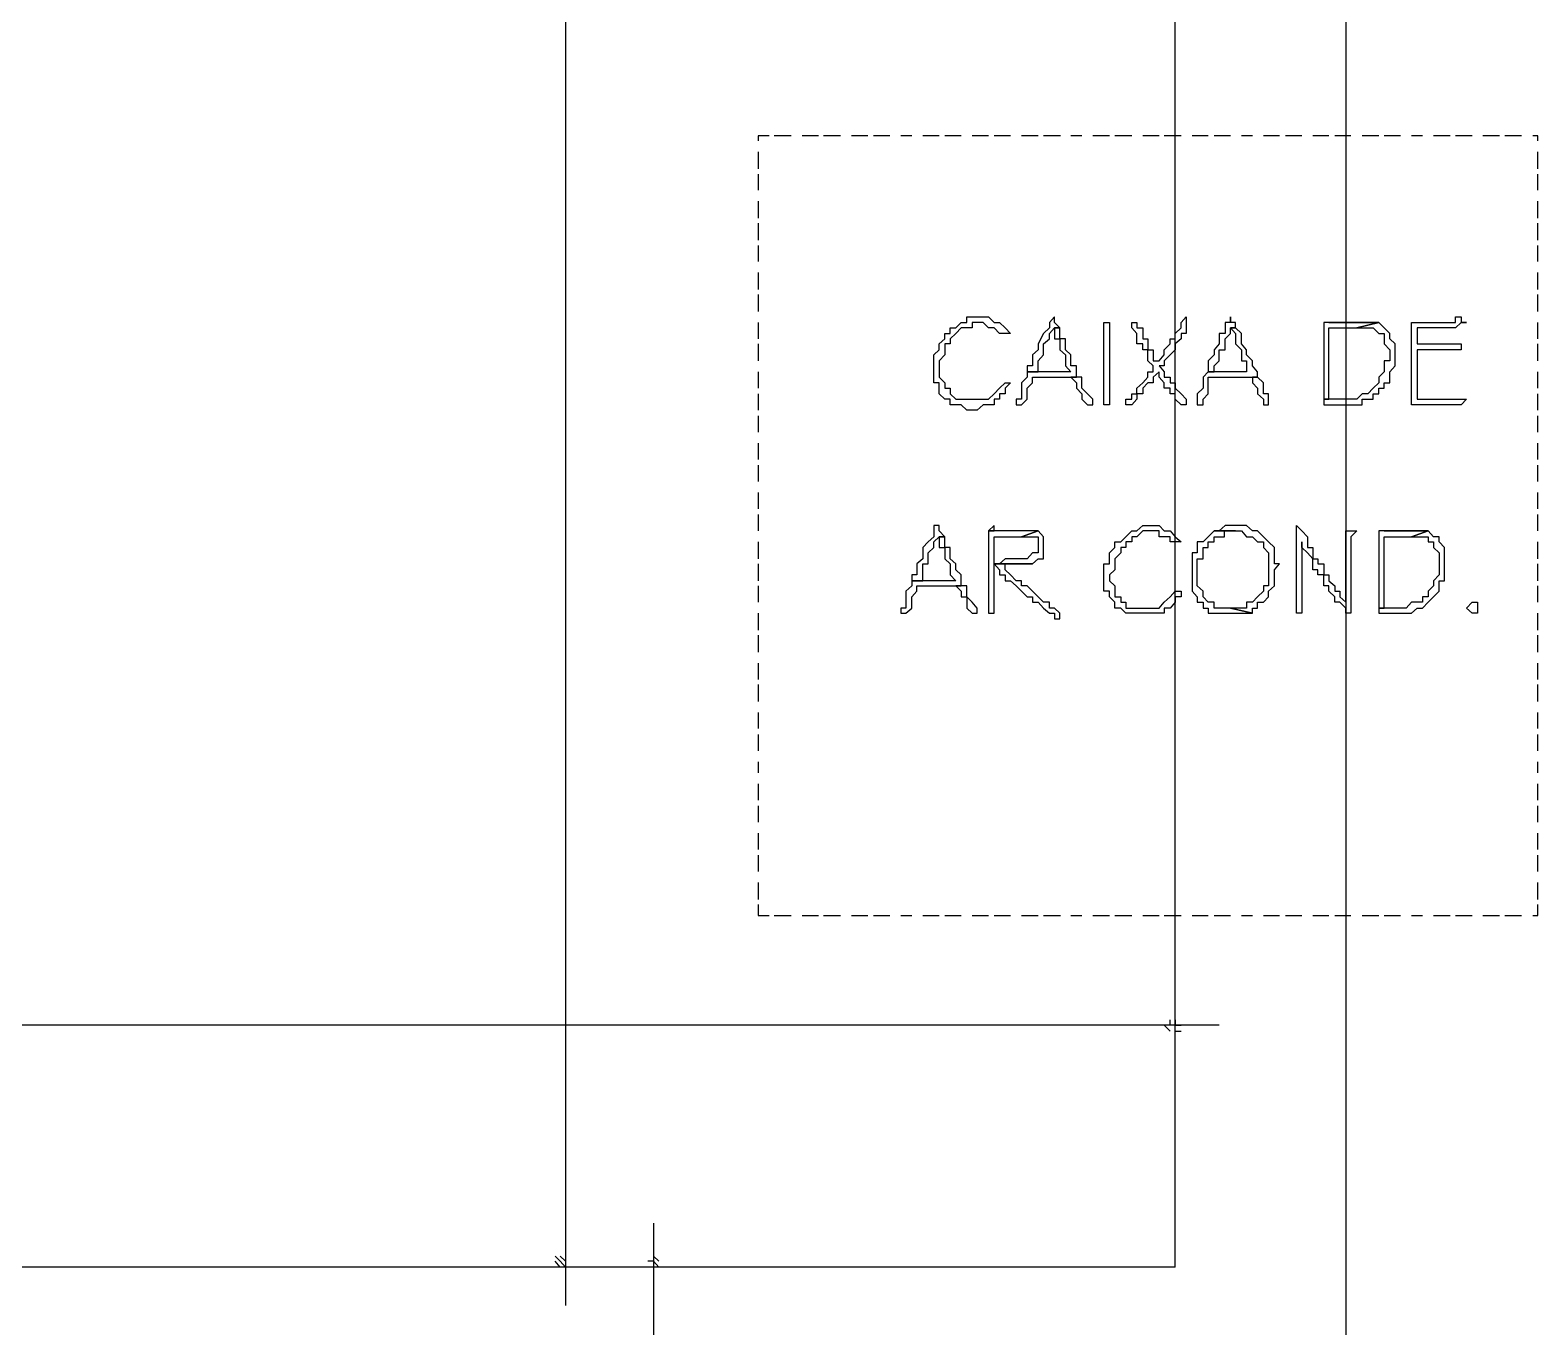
# Model space of a CAD drawing. Header units: millimetres. Extents: x -518.8 to -461.2, y 3.5 to 44.2.
# Drawn here: x -487.472 to -485.725, y 19.519 to 21.022 of the extents above; entities that cross this region are included whole.
import ezdxf

# ---------------------------------------------------------------- set-up
doc = ezdxf.new("R2010")
doc.units = ezdxf.units.MM
doc.header["$MEASUREMENT"] = 0
for name, color, linetype in [('10', 10, 'Continuous'), ('151', 151, 'Continuous'), ('16', 16, 'Continuous'), ('MYSOLIDS', 7, 'Continuous')]:
    doc.layers.add(name, color=color, linetype=linetype)

msp = doc.modelspace()

# ---------------------------------------------------------------- linework, layer by layer
at = {"layer": '10'}
for points in [[(-486.1451, 19.5879), (-486.1451, 21.4661)], [(-485.9474, 21.4661), (-485.9474, 17.8631)], [(-486.1451, 19.5879), (-490.5181, 19.5879)]]:
    msp.add_lwpolyline(points, dxfattribs=at)
at = {"layer": '151'}
for points in [[(-486.6158, 20.8992), (-486.6286, 20.8992), (-486.6286, 20.8932)], [(-486.5902, 20.8992), (-486.6098, 20.8992)], [(-486.5587, 20.8992), (-486.5775, 20.8992)], [(-486.5331, 20.8992), (-486.5527, 20.8992)], [(-486.5015, 20.8992), (-486.5203, 20.8992)], [(-486.476, 20.8992), (-486.4948, 20.8992)], [(-486.4504, 20.8992), (-486.4632, 20.8992)], [(-486.4188, 20.8992), (-486.4376, 20.8992)], [(-486.3933, 20.8992), (-486.4121, 20.8992)], [(-486.3617, 20.8992), (-486.3805, 20.8992)], [(-486.3361, 20.8992), (-486.3549, 20.8992)], [(-486.3038, 20.8992), (-486.3233, 20.8992)], [(-486.2782, 20.8992), (-486.2978, 20.8992)], [(-486.2534, 20.8992), (-486.2662, 20.8992)], [(-486.2211, 20.8992), (-486.2406, 20.8992)], [(-486.1955, 20.8992), (-486.2151, 20.8992)], [(-486.1639, 20.8992), (-486.1827, 20.8992)], [(-486.1384, 20.8992), (-486.1579, 20.8992)], [(-486.1068, 20.8992), (-486.1256, 20.8992)], [(-486.0812, 20.8992), (-486.1, 20.8992)], [(-486.0557, 20.8992), (-486.0684, 20.8992)], [(-486.0241, 20.8992), (-486.0429, 20.8992)], [(-485.9985, 20.8992), (-486.0173, 20.8992)], [(-485.9669, 20.8992), (-485.9857, 20.8992)], [(-485.9414, 20.8992), (-485.9602, 20.8992)], [(-485.909, 20.8992), (-485.9286, 20.8992)], [(-485.8842, 20.8992), (-485.903, 20.8992)], [(-485.8587, 20.8992), (-485.8714, 20.8992)], [(-485.8263, 20.8992), (-485.8459, 20.8992)], [(-485.8008, 20.8992), (-485.8203, 20.8992)], [(-485.7692, 20.8992), (-485.7887, 20.8992)], [(-485.7436, 20.8992), (-485.7632, 20.8992)], [(-485.7248, 20.8932), (-485.7248, 20.8992), (-485.7308, 20.8992)], [(-486.6286, 20.8804), (-486.6286, 20.8609)], [(-485.7248, 20.8609), (-485.7248, 20.8804)], [(-486.6286, 20.8548), (-486.6286, 20.836)], [(-485.7248, 20.836), (-485.7248, 20.8548)], [(-486.6286, 20.8233), (-486.6286, 20.8037)], [(-485.7248, 20.8037), (-485.7248, 20.8233)], [(-486.6286, 20.7977), (-486.6286, 20.7782)], [(-485.7248, 20.7782), (-485.7248, 20.7977)], [(-486.6286, 20.7721), (-486.6286, 20.7533)], [(-485.7248, 20.7533), (-485.7248, 20.7721)], [(-486.6286, 20.7406), (-486.6286, 20.721)], [(-485.7248, 20.721), (-485.7248, 20.7406)], [(-486.6286, 20.715), (-486.6286, 20.6954)], [(-485.7248, 20.6954), (-485.7248, 20.715)], [(-486.6286, 20.6827), (-486.6286, 20.6639)], [(-485.7248, 20.6639), (-485.7248, 20.6827)], [(-486.6286, 20.6578), (-486.6286, 20.6383)], [(-485.7248, 20.6383), (-485.7248, 20.6578)], [(-486.6286, 20.6255), (-486.6286, 20.6067)], [(-485.7248, 20.6067), (-485.7248, 20.6255)], [(-486.6286, 20.6), (-486.6286, 20.5812)], [(-485.7248, 20.5812), (-485.7248, 20.6)], [(-486.6286, 20.5744), (-486.6286, 20.5556)], [(-485.7248, 20.5556), (-485.7248, 20.5744)], [(-486.6286, 20.5428), (-486.6286, 20.524)], [(-485.7248, 20.524), (-485.7248, 20.5428)], [(-486.6286, 20.5172), (-486.6286, 20.4985)], [(-485.7248, 20.4985), (-485.7248, 20.5172)], [(-486.6286, 20.4857), (-486.6286, 20.4669)], [(-485.7248, 20.4669), (-485.7248, 20.4857)], [(-486.6286, 20.4601), (-486.6286, 20.4413)], [(-485.7248, 20.4413), (-485.7248, 20.4601)], [(-486.6286, 20.4285), (-486.6286, 20.409)], [(-485.7248, 20.409), (-485.7248, 20.4285)], [(-486.6286, 20.403), (-486.6286, 20.3834)], [(-485.7248, 20.3834), (-485.7248, 20.403)], [(-486.6286, 20.3774), (-486.6286, 20.3586)], [(-485.7248, 20.3586), (-485.7248, 20.3774)], [(-486.6286, 20.3458), (-486.6286, 20.3263)], [(-485.7248, 20.3263), (-485.7248, 20.3458)], [(-486.6286, 20.3203), (-486.6286, 20.3007)], [(-485.7248, 20.3007), (-485.7248, 20.3203)], [(-486.6286, 20.2879), (-486.6286, 20.2691)], [(-485.7248, 20.2691), (-485.7248, 20.2879)], [(-486.6286, 20.2631), (-486.6286, 20.2436)], [(-485.7248, 20.2436), (-485.7248, 20.2631)], [(-486.6286, 20.2308), (-486.6286, 20.212)], [(-485.7248, 20.212), (-485.7248, 20.2308)], [(-486.6286, 20.2052), (-486.6286, 20.1864)], [(-485.7248, 20.1864), (-485.7248, 20.2052)], [(-486.6286, 20.1736), (-486.6286, 20.1609)], [(-485.7248, 20.1609), (-485.7248, 20.1736)], [(-486.6286, 20.1481), (-486.6286, 20.1293)], [(-485.7248, 20.1293), (-485.7248, 20.1481)], [(-486.6286, 20.1225), (-486.6286, 20.1037)], [(-485.7248, 20.1037), (-485.7248, 20.1225)], [(-486.6286, 20.0909), (-486.6286, 20.0721)], [(-485.7248, 20.0721), (-485.7248, 20.0909)], [(-486.6286, 20.0654), (-486.6286, 20.0466)], [(-485.7248, 20.0466), (-485.7248, 20.0654)], [(-486.6286, 20.0338), (-486.6286, 20.0142)], [(-485.7248, 20.0142), (-485.7248, 20.0338)], [(-486.6286, 20.0082), (-486.6286, 19.9954), (-486.6158, 19.9954)], [(-485.7248, 19.9954), (-485.7248, 20.0082)], [(-486.6098, 19.9954), (-486.5902, 19.9954)], [(-486.5775, 19.9954), (-486.5587, 19.9954)], [(-486.5527, 19.9954), (-486.5331, 19.9954)], [(-486.5203, 19.9954), (-486.5015, 19.9954)], [(-486.4948, 19.9954), (-486.476, 19.9954)], [(-486.4632, 19.9954), (-486.4504, 19.9954)], [(-486.4376, 19.9954), (-486.4188, 19.9954)], [(-486.4121, 19.9954), (-486.3933, 19.9954)], [(-486.3805, 19.9954), (-486.3617, 19.9954)], [(-486.3549, 19.9954), (-486.3361, 19.9954)], [(-486.3233, 19.9954), (-486.3038, 19.9954)], [(-486.2978, 19.9954), (-486.2782, 19.9954)], [(-486.2662, 19.9954), (-486.2534, 19.9954)], [(-486.2406, 19.9954), (-486.2211, 19.9954)], [(-486.2151, 19.9954), (-486.1955, 19.9954)], [(-486.1827, 19.9954), (-486.1639, 19.9954)], [(-486.1579, 19.9954), (-486.1384, 19.9954)], [(-486.1256, 19.9954), (-486.1068, 19.9954)], [(-486.1, 19.9954), (-486.0812, 19.9954)], [(-486.0684, 19.9954), (-486.0557, 19.9954)], [(-486.0429, 19.9954), (-486.0241, 19.9954)], [(-486.0173, 19.9954), (-485.9985, 19.9954)], [(-485.9857, 19.9954), (-485.9669, 19.9954)], [(-485.9602, 19.9954), (-485.9414, 19.9954)], [(-485.9286, 19.9954), (-485.909, 19.9954)], [(-485.903, 19.9954), (-485.8842, 19.9954)], [(-485.8714, 19.9954), (-485.8587, 19.9954)], [(-485.8459, 19.9954), (-485.8263, 19.9954)], [(-485.8203, 19.9954), (-485.8008, 19.9954)], [(-485.7887, 19.9954), (-485.7692, 19.9954)], [(-485.7632, 19.9954), (-485.7436, 19.9954)], [(-485.7308, 19.9954), (-485.7248, 19.9954)]]:
    msp.add_lwpolyline(points, dxfattribs=at)
at = {"layer": '16'}
for points in [[(-486.8519, 25.3939), (-486.8519, 19.5436)], [(-486.1451, 19.6391), (-486.1451, 19.9188)], [(-486.094, 19.8684), (-490.5692, 19.8684)], [(-486.1511, 19.8616), (-486.1579, 19.8684)], [(-486.1511, 19.8684), (-486.1511, 19.8684), (-486.1511, 19.8684), (-486.1511, 19.8744)], [(-486.1451, 19.8744), (-486.1451, 19.8684), (-486.1451, 19.8684), (-486.1384, 19.8684)], [(-486.1451, 19.8616), (-486.1451, 19.8616), (-486.1451, 19.8616), (-486.1384, 19.8616)], [(-486.7496, 19.6391), (-486.7496, 14.2789)], [(-486.8579, 19.5947), (-486.8639, 19.6007)], [(-486.8579, 19.5879), (-486.8639, 19.5947)], [(-486.8519, 19.5947), (-486.8579, 19.6007)], [(-486.8519, 19.5879), (-486.8579, 19.5947)], [(-486.7496, 19.5947), (-486.7496, 19.5947), (-486.7496, 19.5947), (-486.7564, 19.5947)], [(-486.7436, 19.5947), (-486.7496, 19.6007)], [(-486.7436, 19.5879), (-486.7496, 19.5947)], [(-486.1955, 19.5879), (-486.9023, 19.5879)], [(-486.7496, 19.5879), (-486.7496, 19.5879), (-486.7496, 19.5879), (-486.7564, 19.5879)]]:
    msp.add_lwpolyline(points, dxfattribs=at)
at = {"layer": 'MYSOLIDS'}
for points in [[(-486.3745, 20.6827), (-486.3805, 20.6827), (-486.3805, 20.6766), (-486.3865, 20.6766), (-486.3865, 20.6766), (-486.3933, 20.6766), (-486.3993, 20.6699), (-486.3993, 20.6699), (-486.406, 20.6639), (-486.406, 20.6639), (-486.406, 20.6578), (-486.4121, 20.6578), (-486.4121, 20.6511), (-486.4121, 20.6511), (-486.4121, 20.6451), (-486.4121, 20.6451), (-486.4188, 20.6383), (-486.4188, 20.6323), (-486.4188, 20.6323), (-486.4188, 20.6255), (-486.4188, 20.6195), (-486.4121, 20.6127), (-486.4121, 20.6127), (-486.4121, 20.6067), (-486.406, 20.6067), (-486.406, 20.6), (-486.406, 20.6), (-486.3993, 20.5939), (-486.3933, 20.5939), (-486.3933, 20.5939), (-486.3865, 20.5939), (-486.3805, 20.5939), (-486.3805, 20.5939), (-486.3745, 20.5939), (-486.3745, 20.5939), (-486.3677, 20.5939), (-486.3677, 20.5939), (-486.3617, 20.5939), (-486.3549, 20.6), (-486.3549, 20.6), (-486.3549, 20.6), (-486.3489, 20.6067), (-486.3489, 20.6067), (-486.3421, 20.6127), (-486.3421, 20.6127), (-486.3421, 20.6127), (-486.3421, 20.6127), (-486.3361, 20.6127), (-486.3361, 20.6127), (-486.3421, 20.6067), (-486.3421, 20.6067), (-486.3421, 20.6), (-486.3489, 20.6), (-486.3489, 20.5939), (-486.3549, 20.5939), (-486.3549, 20.5872), (-486.3617, 20.5872), (-486.3617, 20.5872), (-486.3677, 20.5872), (-486.3677, 20.5872), (-486.3745, 20.5812), (-486.3805, 20.5812), (-486.3805, 20.5812), (-486.3865, 20.5812), (-486.3933, 20.5872), (-486.3933, 20.5872), (-486.3993, 20.5872), (-486.406, 20.5872), (-486.406, 20.5939), (-486.4121, 20.5939), (-486.4121, 20.5939), (-486.4188, 20.6), (-486.4188, 20.6), (-486.4188, 20.6067), (-486.4188, 20.6127), (-486.4248, 20.6127), (-486.4248, 20.6195), (-486.4248, 20.6255), (-486.4248, 20.6255), (-486.4248, 20.6323), (-486.4248, 20.6383), (-486.4248, 20.6451), (-486.4248, 20.6451), (-486.4188, 20.6511), (-486.4188, 20.6578), (-486.4188, 20.6578), (-486.4121, 20.6639), (-486.4121, 20.6639), (-486.4121, 20.6699), (-486.406, 20.6699), (-486.406, 20.6766), (-486.3993, 20.6766), (-486.3933, 20.6827), (-486.3933, 20.6827), (-486.3865, 20.6827), (-486.3865, 20.6894), (-486.3805, 20.6894), (-486.3745, 20.6894), (-486.3745, 20.6894), (-486.3677, 20.6894), (-486.3617, 20.6894), (-486.3617, 20.6894), (-486.3549, 20.6827), (-486.3489, 20.6827), (-486.3489, 20.6827), (-486.3421, 20.6766), (-486.3421, 20.6766), (-486.3361, 20.6699), (-486.3361, 20.6699), (-486.3421, 20.6699), (-486.3421, 20.6699), (-486.3421, 20.6699), (-486.3421, 20.6699), (-486.3489, 20.6699), (-486.3489, 20.6699), (-486.3489, 20.6699), (-486.3489, 20.6699), (-486.3549, 20.6766), (-486.3549, 20.6766), (-486.3617, 20.6766), (-486.3677, 20.6827), (-486.3677, 20.6827), (-486.3745, 20.6827), (-486.3745, 20.6827), (-486.3745, 20.6827), (-486.3745, 20.6827)], [(-486.285, 20.6894), (-486.285, 20.6894), (-486.291, 20.6827), (-486.291, 20.6827), (-486.291, 20.6827), (-486.291, 20.6766), (-486.2978, 20.6699), (-486.2978, 20.6699), (-486.3038, 20.6578), (-486.3038, 20.6511), (-486.3038, 20.6511), (-486.3105, 20.6451), (-486.3105, 20.6451), (-486.3105, 20.6383), (-486.3105, 20.6323), (-486.3166, 20.6323), (-486.3166, 20.6255), (-486.3105, 20.6255), (-486.3038, 20.6255), (-486.3038, 20.6323), (-486.3038, 20.6383), (-486.3038, 20.6383), (-486.2978, 20.6451), (-486.2978, 20.6451), (-486.2978, 20.6511), (-486.2978, 20.6511), (-486.2978, 20.6578), (-486.291, 20.6639), (-486.291, 20.6639), (-486.291, 20.6699), (-486.285, 20.6766), (-486.279, 20.6766), (-486.285, 20.6827), (-486.285, 20.6827), (-486.285, 20.6894), (-486.285, 20.6894)], [(-486.1639, 20.6383), (-486.1639, 20.6383), (-486.1579, 20.6451), (-486.1579, 20.6511), (-486.1579, 20.6511), (-486.1511, 20.6578), (-486.1511, 20.6578), (-486.1511, 20.6639), (-486.1451, 20.6639), (-486.1451, 20.6699), (-486.1451, 20.6699), (-486.1384, 20.6766), (-486.1384, 20.6766), (-486.1384, 20.6766), (-486.1384, 20.6766), (-486.1384, 20.6827), (-486.1324, 20.6894), (-486.1324, 20.6894), (-486.1324, 20.6827), (-486.1324, 20.6827), (-486.1324, 20.6827), (-486.1324, 20.6827), (-486.1324, 20.6827), (-486.1324, 20.6766), (-486.1324, 20.6699), (-486.1384, 20.6699), (-486.1384, 20.6639), (-486.1384, 20.6639), (-486.1451, 20.6578), (-486.1451, 20.6511), (-486.1451, 20.6511), (-486.1511, 20.6451), (-486.1511, 20.6451), (-486.1579, 20.6383), (-486.1579, 20.6323), (-486.1639, 20.6323), (-486.1579, 20.6255), (-486.1579, 20.6195), (-486.1511, 20.6195), (-486.1511, 20.6127), (-486.1451, 20.6127), (-486.1451, 20.6067), (-486.1451, 20.6067), (-486.1384, 20.6), (-486.1324, 20.5939), (-486.1324, 20.5939), (-486.1324, 20.5872), (-486.1324, 20.5872), (-486.1324, 20.5872), (-486.1384, 20.5872), (-486.1384, 20.5872), (-486.1384, 20.5872), (-486.1451, 20.5939), (-486.1451, 20.5939), (-486.1451, 20.5939), (-486.1451, 20.6), (-486.1511, 20.6), (-486.1511, 20.6067), (-486.1579, 20.6067), (-486.1579, 20.6127), (-486.1639, 20.6195), (-486.1639, 20.6255), (-486.1639, 20.6255), (-486.1707, 20.6195), (-486.1707, 20.6127), (-486.1767, 20.6127), (-486.1827, 20.6067), (-486.1827, 20.6), (-486.1827, 20.6), (-486.1895, 20.6), (-486.1895, 20.5939), (-486.1895, 20.5939), (-486.1955, 20.5872), (-486.2023, 20.5872), (-486.2023, 20.5872), (-486.2023, 20.5872), (-486.2023, 20.5872), (-486.2023, 20.5872), (-486.2023, 20.5872), (-486.2023, 20.5872), (-486.2023, 20.5939), (-486.1955, 20.5939), (-486.1955, 20.6), (-486.1895, 20.6), (-486.1895, 20.6067), (-486.1827, 20.6127), (-486.1827, 20.6127), (-486.1767, 20.6195), (-486.1767, 20.6195), (-486.1767, 20.6255), (-486.1707, 20.6255), (-486.1707, 20.6323), (-486.1707, 20.6323), (-486.1767, 20.6383), (-486.1767, 20.6451), (-486.1767, 20.6511), (-486.1827, 20.6511), (-486.1827, 20.6578), (-486.1895, 20.6578), (-486.1895, 20.6639), (-486.1895, 20.6639), (-486.1895, 20.6699), (-486.1955, 20.6766), (-486.1955, 20.6766), (-486.1955, 20.6827), (-486.1955, 20.6827), (-486.1955, 20.6827), (-486.1955, 20.6827), (-486.1895, 20.6827), (-486.1895, 20.6827), (-486.1895, 20.6827), (-486.1895, 20.6827), (-486.1895, 20.6766), (-486.1895, 20.6766), (-486.1827, 20.6766), (-486.1827, 20.6699), (-486.1827, 20.6639), (-486.1767, 20.6639), (-486.1767, 20.6578), (-486.1767, 20.6511), (-486.1707, 20.6511), (-486.1707, 20.6451), (-486.1707, 20.6383), (-486.1639, 20.6383), (-486.1639, 20.6383), (-486.1639, 20.6383), (-486.1639, 20.6383), (-486.1639, 20.6383)], [(-486.0812, 20.6894), (-486.0812, 20.6894), (-486.0812, 20.6827), (-486.0812, 20.6827), (-486.0872, 20.6827), (-486.0872, 20.6766), (-486.0872, 20.6699), (-486.094, 20.6699), (-486.094, 20.6578), (-486.1, 20.6511), (-486.1, 20.6511), (-486.1, 20.6451), (-486.1, 20.6451), (-486.1068, 20.6383), (-486.1068, 20.6323), (-486.1068, 20.6323), (-486.1068, 20.6255), (-486.1, 20.6255), (-486.1, 20.6255), (-486.1, 20.6323), (-486.094, 20.6383), (-486.094, 20.6383), (-486.094, 20.6451), (-486.094, 20.6451), (-486.094, 20.6511), (-486.0872, 20.6511), (-486.0872, 20.6578), (-486.0872, 20.6639), (-486.0872, 20.6639), (-486.0812, 20.6699), (-486.0812, 20.6766), (-486.0752, 20.6766), (-486.0752, 20.6827), (-486.0812, 20.6827), (-486.0812, 20.6894), (-486.0812, 20.6894)], [(-485.8647, 20.6578), (-485.8203, 20.6578), (-485.8203, 20.6578), (-485.8136, 20.6578), (-485.8136, 20.6578), (-485.8136, 20.6578), (-485.8136, 20.6578), (-485.8136, 20.6511), (-485.8136, 20.6511), (-485.8203, 20.6511), (-485.8203, 20.6511), (-485.8647, 20.6511), (-485.8647, 20.6451), (-485.8647, 20.6451), (-485.8647, 20.6383), (-485.8647, 20.6383), (-485.8647, 20.6383), (-485.8647, 20.6323), (-485.8647, 20.6255), (-485.8647, 20.6255), (-485.8647, 20.6195), (-485.8647, 20.6195), (-485.8647, 20.6127), (-485.8647, 20.6067), (-485.8647, 20.6067), (-485.8647, 20.6), (-485.8647, 20.5939), (-485.8647, 20.5939), (-485.8587, 20.5939), (-485.8587, 20.5939), (-485.8519, 20.5939), (-485.8459, 20.5939), (-485.8391, 20.5939), (-485.8391, 20.5939), (-485.8391, 20.5939), (-485.8331, 20.5939), (-485.8263, 20.5939), (-485.8203, 20.5939), (-485.8136, 20.5939), (-485.8136, 20.5939), (-485.8136, 20.5939), (-485.8136, 20.5939), (-485.8075, 20.5939), (-485.8075, 20.5939), (-485.8136, 20.5872), (-485.8136, 20.5872), (-485.8203, 20.5872), (-485.8263, 20.5872), (-485.8263, 20.5872), (-485.8331, 20.5872), (-485.8391, 20.5872), (-485.8391, 20.5872), (-485.8459, 20.5872), (-485.8519, 20.5872), (-485.8587, 20.5872), (-485.8587, 20.5872), (-485.8647, 20.5872), (-485.8647, 20.5872), (-485.8647, 20.5872), (-485.8714, 20.5872), (-485.8714, 20.5872), (-485.8714, 20.5872), (-485.8714, 20.5872), (-485.8714, 20.5939), (-485.8714, 20.5939), (-485.8714, 20.6), (-485.8714, 20.6067), (-485.8714, 20.6127), (-485.8714, 20.6127), (-485.8714, 20.6195), (-485.8714, 20.6255), (-485.8714, 20.6323), (-485.8714, 20.6323), (-485.8714, 20.6383), (-485.8714, 20.6383), (-485.8714, 20.6451), (-485.8714, 20.6511), (-485.8714, 20.6578), (-485.8714, 20.6578), (-485.8714, 20.6639), (-485.8714, 20.6699), (-485.8714, 20.6766), (-485.8714, 20.6766), (-485.8714, 20.6766), (-485.8714, 20.6766), (-485.8714, 20.6827), (-485.8714, 20.6827), (-485.8647, 20.6827), (-485.8647, 20.6827), (-485.8587, 20.6827), (-485.8587, 20.6827), (-485.8519, 20.6827), (-485.8519, 20.6827), (-485.8459, 20.6827), (-485.8391, 20.6827), (-485.8391, 20.6827), (-485.8331, 20.6827), (-485.8331, 20.6827), (-485.8263, 20.6827), (-485.8203, 20.6827), (-485.8203, 20.6894), (-485.8136, 20.6894), (-485.8136, 20.6894), (-485.8136, 20.6827), (-485.8136, 20.6827), (-485.8075, 20.6827), (-485.8075, 20.6827), (-485.8075, 20.6827), (-485.8136, 20.6827), (-485.8136, 20.6827), (-485.8203, 20.6766), (-485.8263, 20.6766), (-485.8331, 20.6766), (-485.8391, 20.6766), (-485.8391, 20.6766), (-485.8459, 20.6766), (-485.8519, 20.6766), (-485.8587, 20.6766), (-485.8647, 20.6766), (-485.8647, 20.6766), (-485.8647, 20.6699), (-485.8647, 20.6699), (-485.8647, 20.6639), (-485.8647, 20.6639), (-485.8647, 20.6578), (-485.8647, 20.6578), (-485.8647, 20.6578), (-485.8647, 20.6578), (-485.8647, 20.6578)], [(-486.279, 20.6766), (-486.285, 20.6766), (-486.285, 20.6766), (-486.285, 20.6699), (-486.285, 20.6639), (-486.279, 20.6639), (-486.279, 20.6578), (-486.279, 20.6511), (-486.279, 20.6511), (-486.2722, 20.6451), (-486.2722, 20.6383), (-486.2722, 20.6383), (-486.2722, 20.6323), (-486.2662, 20.6255), (-486.3105, 20.6255), (-486.3166, 20.6255), (-486.3166, 20.6195), (-486.3166, 20.6195), (-486.3233, 20.6127), (-486.3233, 20.6067), (-486.3233, 20.6067), (-486.3233, 20.6), (-486.3233, 20.5939), (-486.3293, 20.5939), (-486.3293, 20.5872), (-486.3233, 20.5872), (-486.3233, 20.5872), (-486.3233, 20.5872), (-486.3233, 20.5872), (-486.3166, 20.5939), (-486.3166, 20.6), (-486.3166, 20.6), (-486.3166, 20.6067), (-486.3105, 20.6127), (-486.3105, 20.6127), (-486.3105, 20.6195), (-486.2662, 20.6195), (-486.2594, 20.6195), (-486.2594, 20.6255), (-486.2594, 20.6323), (-486.2662, 20.6323), (-486.2662, 20.6383), (-486.2662, 20.6451), (-486.2662, 20.6451), (-486.2722, 20.6511), (-486.2722, 20.6511), (-486.2722, 20.6578), (-486.2722, 20.6639), (-486.2722, 20.6639), (-486.279, 20.6639), (-486.279, 20.6699), (-486.279, 20.6766), (-486.279, 20.6766), (-486.279, 20.6766)], [(-486.2211, 20.6255), (-486.2211, 20.6255), (-486.2211, 20.6195), (-486.2211, 20.6127), (-486.2211, 20.6067), (-486.2211, 20.6067), (-486.2211, 20.6), (-486.2211, 20.5939), (-486.2211, 20.5939), (-486.2211, 20.5939), (-486.2211, 20.5872), (-486.2211, 20.5872), (-486.2211, 20.5872), (-486.2211, 20.5872), (-486.2278, 20.5872), (-486.2278, 20.5872), (-486.2278, 20.5872), (-486.2278, 20.5872), (-486.2278, 20.5872), (-486.2278, 20.5872), (-486.2278, 20.5939), (-486.2278, 20.6), (-486.2278, 20.6), (-486.2278, 20.6067), (-486.2278, 20.6127), (-486.2278, 20.6195), (-486.2278, 20.6195), (-486.2278, 20.6255), (-486.2278, 20.6323), (-486.2278, 20.6323), (-486.2278, 20.6383), (-486.2278, 20.6451), (-486.2278, 20.6511), (-486.2278, 20.6578), (-486.2278, 20.6578), (-486.2278, 20.6639), (-486.2278, 20.6699), (-486.2278, 20.6699), (-486.2278, 20.6766), (-486.2278, 20.6827), (-486.2278, 20.6827), (-486.2278, 20.6827), (-486.2278, 20.6827), (-486.2278, 20.6827), (-486.2211, 20.6827), (-486.2211, 20.6827), (-486.2211, 20.6827), (-486.2211, 20.6827), (-486.2211, 20.6827), (-486.2211, 20.6827), (-486.2211, 20.6766), (-486.2211, 20.6766), (-486.2211, 20.6699), (-486.2211, 20.6699), (-486.2211, 20.6639), (-486.2211, 20.6578), (-486.2211, 20.6511), (-486.2211, 20.6511), (-486.2211, 20.6451), (-486.2211, 20.6383), (-486.2211, 20.6323), (-486.2211, 20.6323), (-486.2211, 20.6255), (-486.2211, 20.6255), (-486.2211, 20.6255), (-486.2211, 20.6255)], [(-486.0752, 20.6766), (-486.0812, 20.6766), (-486.0812, 20.6766), (-486.0752, 20.6699), (-486.0752, 20.6639), (-486.0752, 20.6639), (-486.0752, 20.6578), (-486.0684, 20.6511), (-486.0684, 20.6511), (-486.0684, 20.6451), (-486.0684, 20.6383), (-486.0624, 20.6383), (-486.0624, 20.6323), (-486.0624, 20.6255), (-486.1, 20.6255), (-486.1068, 20.6255), (-486.1128, 20.6195), (-486.1128, 20.6195), (-486.1128, 20.6127), (-486.1128, 20.6067), (-486.1128, 20.6067), (-486.1196, 20.6), (-486.1196, 20.5939), (-486.1196, 20.5939), (-486.1196, 20.5872), (-486.1196, 20.5872), (-486.1196, 20.5872), (-486.1128, 20.5872), (-486.1128, 20.5872), (-486.1128, 20.5939), (-486.1068, 20.6), (-486.1068, 20.6), (-486.1068, 20.6067), (-486.1068, 20.6127), (-486.1068, 20.6127), (-486.1068, 20.6195), (-486.0557, 20.6195), (-486.0496, 20.6195), (-486.0496, 20.6255), (-486.0557, 20.6323), (-486.0557, 20.6323), (-486.0557, 20.6383), (-486.0624, 20.6451), (-486.0624, 20.6451), (-486.0624, 20.6511), (-486.0624, 20.6511), (-486.0684, 20.6578), (-486.0684, 20.6639), (-486.0684, 20.6639), (-486.0684, 20.6639), (-486.0684, 20.6699), (-486.0752, 20.6766), (-486.0752, 20.6766), (-486.0752, 20.6766)], [(-485.909, 20.6827), (-485.9346, 20.6766), (-485.9346, 20.6766), (-485.9286, 20.6766), (-485.9218, 20.6766), (-485.9158, 20.6766), (-485.9158, 20.6766), (-485.909, 20.6699), (-485.909, 20.6699), (-485.909, 20.6699), (-485.903, 20.6699), (-485.903, 20.6639), (-485.903, 20.6578), (-485.903, 20.6578), (-485.8963, 20.6511), (-485.8963, 20.6451), (-485.8963, 20.6383), (-485.903, 20.6383), (-485.903, 20.6323), (-485.903, 20.6255), (-485.903, 20.6255), (-485.909, 20.6195), (-485.909, 20.6195), (-485.909, 20.6127), (-485.9158, 20.6067), (-485.9158, 20.6067), (-485.9218, 20.6), (-485.9218, 20.6), (-485.9286, 20.6), (-485.9286, 20.6), (-485.9346, 20.5939), (-485.9414, 20.5939), (-485.9414, 20.5939), (-485.9474, 20.5939), (-485.9474, 20.5939), (-485.9542, 20.5939), (-485.9602, 20.5939), (-485.9669, 20.5939), (-485.973, 20.5939), (-485.973, 20.5872), (-485.973, 20.5872), (-485.9669, 20.5872), (-485.9669, 20.5872), (-485.9602, 20.5872), (-485.9542, 20.5872), (-485.9542, 20.5872), (-485.9474, 20.5872), (-485.9414, 20.5872), (-485.9414, 20.5872), (-485.9346, 20.5872), (-485.9286, 20.5872), (-485.9286, 20.5939), (-485.9218, 20.5939), (-485.9158, 20.5939), (-485.9158, 20.5939), (-485.9158, 20.6), (-485.909, 20.6), (-485.909, 20.6067), (-485.903, 20.6067), (-485.903, 20.6127), (-485.8963, 20.6127), (-485.8963, 20.6195), (-485.8963, 20.6255), (-485.8963, 20.6255), (-485.8902, 20.6323), (-485.8902, 20.6383), (-485.8902, 20.6383), (-485.8902, 20.6451), (-485.8902, 20.6451), (-485.8902, 20.6511), (-485.8902, 20.6578), (-485.8963, 20.6639), (-485.8963, 20.6639), (-485.8963, 20.6699), (-485.8963, 20.6699), (-485.903, 20.6766), (-485.903, 20.6766), (-485.903, 20.6766), (-485.909, 20.6827), (-485.909, 20.6827)], [(-485.9669, 20.6827), (-485.973, 20.6827), (-485.973, 20.6827), (-485.973, 20.6766), (-485.973, 20.6766), (-485.973, 20.6699), (-485.973, 20.6639), (-485.973, 20.6639), (-485.973, 20.6578), (-485.973, 20.6511), (-485.973, 20.6451), (-485.973, 20.6451), (-485.973, 20.6383), (-485.973, 20.6323), (-485.973, 20.6255), (-485.973, 20.6255), (-485.973, 20.6195), (-485.973, 20.6127), (-485.973, 20.6067), (-485.973, 20.6067), (-485.973, 20.6), (-485.973, 20.5939), (-485.973, 20.5939), (-485.9669, 20.5939), (-485.9669, 20.5939), (-485.9669, 20.6), (-485.9669, 20.6067), (-485.9669, 20.6067), (-485.9669, 20.6127), (-485.9669, 20.6195), (-485.9669, 20.6255), (-485.9669, 20.6255), (-485.9669, 20.6323), (-485.9669, 20.6323), (-485.9669, 20.6383), (-485.9669, 20.6451), (-485.9669, 20.6511), (-485.9669, 20.6511), (-485.9669, 20.6578), (-485.9669, 20.6639), (-485.9669, 20.6639), (-485.9669, 20.6699), (-485.9669, 20.6766), (-485.9669, 20.6766), (-485.9602, 20.6766), (-485.9542, 20.6766), (-485.9474, 20.6766), (-485.9474, 20.6766), (-485.9414, 20.6766), (-485.9346, 20.6766), (-485.9346, 20.6766), (-485.909, 20.6827), (-485.9158, 20.6827), (-485.9669, 20.6827), (-485.9669, 20.6827), (-485.9669, 20.6827), (-485.9669, 20.6827)], [(-485.9346, 20.6827), (-485.9346, 20.6827), (-485.9414, 20.6827), (-485.9474, 20.6827), (-485.9474, 20.6827), (-485.9474, 20.6827), (-485.9542, 20.6827), (-485.9602, 20.6827), (-485.9669, 20.6827), (-485.9158, 20.6827), (-485.9158, 20.6827), (-485.9218, 20.6827), (-485.9286, 20.6827), (-485.9346, 20.6827), (-485.9346, 20.6827)], [(-486.2594, 20.6195), (-486.2662, 20.6195), (-486.2662, 20.6195), (-486.2594, 20.6127), (-486.2594, 20.6127), (-486.2594, 20.6067), (-486.2534, 20.6), (-486.2534, 20.5939), (-486.2534, 20.5939), (-486.2466, 20.5872), (-486.2466, 20.5872), (-486.2466, 20.5872), (-486.2406, 20.5872), (-486.2406, 20.5872), (-486.2406, 20.5939), (-486.2466, 20.6), (-486.2466, 20.6), (-486.2534, 20.6067), (-486.2534, 20.6127), (-486.2534, 20.6195), (-486.2594, 20.6195), (-486.2594, 20.6195)], [(-486.0496, 20.6195), (-486.0557, 20.6195), (-486.0557, 20.6195), (-486.0557, 20.6127), (-486.0557, 20.6127), (-486.0496, 20.6067), (-486.0496, 20.6), (-486.0429, 20.5939), (-486.0429, 20.5939), (-486.0429, 20.5872), (-486.0369, 20.5872), (-486.0369, 20.5872), (-486.0369, 20.5872), (-486.0369, 20.5872), (-486.0369, 20.5939), (-486.0369, 20.6), (-486.0429, 20.6), (-486.0429, 20.6067), (-486.0429, 20.6127), (-486.0496, 20.6195), (-486.0496, 20.6195), (-486.0496, 20.6195)], [(-486.4188, 20.4473), (-486.4188, 20.4473), (-486.4248, 20.4473), (-486.4248, 20.4413), (-486.4248, 20.4413), (-486.4248, 20.4345), (-486.4316, 20.4285), (-486.4316, 20.4285), (-486.4376, 20.4218), (-486.4376, 20.409), (-486.4376, 20.409), (-486.4444, 20.403), (-486.4444, 20.403), (-486.4444, 20.3962), (-486.4444, 20.3902), (-486.4504, 20.3902), (-486.4504, 20.3834), (-486.4444, 20.3834), (-486.4376, 20.3834), (-486.4376, 20.3902), (-486.4376, 20.3962), (-486.4376, 20.403), (-486.4316, 20.403), (-486.4316, 20.403), (-486.4316, 20.409), (-486.4316, 20.409), (-486.4316, 20.4157), (-486.4248, 20.4218), (-486.4248, 20.4285), (-486.4248, 20.4285), (-486.4188, 20.4345), (-486.4121, 20.4345), (-486.4188, 20.4413), (-486.4188, 20.4473), (-486.4188, 20.4473), (-486.4188, 20.4473)], [(-486.3549, 20.4473), (-486.3617, 20.4413), (-486.3617, 20.4413), (-486.3549, 20.4413), (-486.3549, 20.4413), (-486.3549, 20.4473), (-486.3549, 20.4473)], [(-486.1767, 20.4413), (-486.1767, 20.4413), (-486.1827, 20.4413), (-486.1895, 20.4345), (-486.1895, 20.4345), (-486.1955, 20.4345), (-486.1955, 20.4285), (-486.2023, 20.4285), (-486.2023, 20.4218), (-486.2083, 20.4218), (-486.2083, 20.4218), (-486.2083, 20.4157), (-486.2151, 20.409), (-486.2151, 20.409), (-486.2151, 20.409), (-486.2151, 20.403), (-486.2151, 20.3962), (-486.2211, 20.3902), (-486.2211, 20.3902), (-486.2211, 20.3834), (-486.2151, 20.3774), (-486.2151, 20.3714), (-486.2151, 20.3714), (-486.2151, 20.3646), (-486.2083, 20.3646), (-486.2083, 20.3586), (-486.2023, 20.3586), (-486.2023, 20.3518), (-486.1955, 20.3518), (-486.1955, 20.3518), (-486.1895, 20.3518), (-486.1827, 20.3518), (-486.1827, 20.3518), (-486.1767, 20.3518), (-486.1707, 20.3518), (-486.1707, 20.3518), (-486.1639, 20.3518), (-486.1639, 20.3518), (-486.1579, 20.3586), (-486.1579, 20.3586), (-486.1511, 20.3646), (-486.1511, 20.3646), (-486.1511, 20.3646), (-486.1451, 20.3714), (-486.1451, 20.3714), (-486.1384, 20.3714), (-486.1384, 20.3714), (-486.1384, 20.3714), (-486.1384, 20.3714), (-486.1384, 20.3646), (-486.1451, 20.3646), (-486.1451, 20.3586), (-486.1451, 20.3586), (-486.1511, 20.3518), (-486.1579, 20.3518), (-486.1579, 20.3458), (-486.1639, 20.3458), (-486.1639, 20.3458), (-486.1707, 20.3458), (-486.1707, 20.3458), (-486.1767, 20.3458), (-486.1827, 20.3458), (-486.1827, 20.3458), (-486.1895, 20.3458), (-486.1895, 20.3458), (-486.1955, 20.3458), (-486.2023, 20.3458), (-486.2023, 20.3458), (-486.2083, 20.3518), (-486.2151, 20.3518), (-486.2151, 20.3518), (-486.2151, 20.3586), (-486.2211, 20.3646), (-486.2211, 20.3646), (-486.2211, 20.3714), (-486.2278, 20.3714), (-486.2278, 20.3774), (-486.2278, 20.3834), (-486.2278, 20.3902), (-486.2278, 20.3902), (-486.2278, 20.3962), (-486.2278, 20.403), (-486.2211, 20.403), (-486.2211, 20.409), (-486.2211, 20.4157), (-486.2211, 20.4157), (-486.2151, 20.4218), (-486.2151, 20.4218), (-486.2151, 20.4285), (-486.2083, 20.4285), (-486.2023, 20.4345), (-486.2023, 20.4345), (-486.1955, 20.4413), (-486.1955, 20.4413), (-486.1895, 20.4413), (-486.1827, 20.4473), (-486.1827, 20.4473), (-486.1767, 20.4473), (-486.1767, 20.4473), (-486.1707, 20.4473), (-486.1639, 20.4473), (-486.1639, 20.4473), (-486.1579, 20.4413), (-486.1511, 20.4413), (-486.1511, 20.4413), (-486.1451, 20.4345), (-486.1451, 20.4345), (-486.1384, 20.4285), (-486.1384, 20.4285), (-486.1384, 20.4285), (-486.1384, 20.4285), (-486.1451, 20.4285), (-486.1451, 20.4285), (-486.1451, 20.4285), (-486.1511, 20.4285), (-486.1511, 20.4285), (-486.1511, 20.4285), (-486.1511, 20.4345), (-486.1579, 20.4345), (-486.1639, 20.4345), (-486.1639, 20.4413), (-486.1707, 20.4413), (-486.1767, 20.4413), (-486.1767, 20.4413), (-486.1767, 20.4413), (-486.1767, 20.4413)], [(-486.0752, 20.4473), (-486.0752, 20.4473), (-486.0812, 20.4473), (-486.0872, 20.4473), (-486.0872, 20.4473), (-486.094, 20.4413), (-486.1, 20.4413), (-486.1, 20.4413), (-486.0752, 20.4413), (-486.0752, 20.4413), (-486.0684, 20.4413), (-486.0684, 20.4413), (-486.0624, 20.4345), (-486.0557, 20.4345), (-486.0557, 20.4345), (-486.0496, 20.4285), (-486.0429, 20.4285), (-486.0429, 20.4285), (-486.0429, 20.4218), (-486.0429, 20.4218), (-486.0369, 20.4157), (-486.0369, 20.4157), (-486.0369, 20.409), (-486.0369, 20.403), (-486.0369, 20.3962), (-486.0369, 20.3962), (-486.0369, 20.3902), (-486.0369, 20.3902), (-486.0369, 20.3834), (-486.0369, 20.3774), (-486.0429, 20.3774), (-486.0429, 20.3714), (-486.0429, 20.3714), (-486.0496, 20.3646), (-486.0496, 20.3646), (-486.0557, 20.3586), (-486.0557, 20.3586), (-486.0624, 20.3586), (-486.0624, 20.3518), (-486.0684, 20.3518), (-486.0752, 20.3518), (-486.0752, 20.3518), (-486.0812, 20.3518), (-486.0557, 20.3458), (-486.0557, 20.3518), (-486.0496, 20.3518), (-486.0496, 20.3586), (-486.0429, 20.3586), (-486.0429, 20.3586), (-486.0369, 20.3646), (-486.0369, 20.3714), (-486.0369, 20.3714), (-486.0301, 20.3774), (-486.0301, 20.3774), (-486.0301, 20.3834), (-486.0301, 20.3834), (-486.0301, 20.3902), (-486.0301, 20.3962), (-486.0241, 20.403), (-486.0241, 20.403), (-486.0301, 20.403), (-486.0301, 20.409), (-486.0301, 20.4157), (-486.0301, 20.4218), (-486.0301, 20.4218), (-486.0369, 20.4285), (-486.0369, 20.4285), (-486.0429, 20.4345), (-486.0429, 20.4345), (-486.0429, 20.4345), (-486.0496, 20.4413), (-486.0557, 20.4413), (-486.0557, 20.4413), (-486.0624, 20.4473), (-486.0684, 20.4473), (-486.0684, 20.4473), (-486.0752, 20.4473), (-486.0752, 20.4473)], [(-485.9985, 20.4285), (-485.9985, 20.3518), (-485.9985, 20.3458), (-485.9985, 20.3458), (-486.0045, 20.3458), (-486.0045, 20.3458), (-486.0045, 20.3458), (-486.0045, 20.3458), (-486.0045, 20.3518), (-486.0045, 20.3518), (-486.0045, 20.4345), (-486.0045, 20.4413), (-486.0045, 20.4413), (-486.0045, 20.4473), (-486.0045, 20.4473), (-485.9985, 20.4413), (-485.9985, 20.4413), (-485.9985, 20.4413), (-485.9985, 20.4413), (-485.9918, 20.4345), (-485.9918, 20.4285), (-485.9918, 20.4218), (-485.9857, 20.4218), (-485.9857, 20.4157), (-485.9857, 20.409), (-485.9797, 20.409), (-485.9797, 20.403), (-485.973, 20.403), (-485.973, 20.3962), (-485.973, 20.3902), (-485.9669, 20.3902), (-485.9669, 20.3834), (-485.9669, 20.3834), (-485.9602, 20.3774), (-485.9602, 20.3714), (-485.9542, 20.3714), (-485.9542, 20.3646), (-485.9542, 20.3646), (-485.9474, 20.3586), (-485.9474, 20.3586), (-485.9474, 20.3586), (-485.9474, 20.3646), (-485.9474, 20.3646), (-485.9474, 20.3714), (-485.9474, 20.3774), (-485.9474, 20.3834), (-485.9474, 20.3834), (-485.9474, 20.3902), (-485.9474, 20.3962), (-485.9474, 20.3962), (-485.9474, 20.403), (-485.9474, 20.409), (-485.9474, 20.409), (-485.9474, 20.4157), (-485.9474, 20.4157), (-485.9474, 20.4285), (-485.9474, 20.4285), (-485.9474, 20.4345), (-485.9474, 20.4413), (-485.9474, 20.4413), (-485.9414, 20.4413), (-485.9414, 20.4413), (-485.9414, 20.4413), (-485.9414, 20.4413), (-485.9414, 20.4413), (-485.9414, 20.4413), (-485.9346, 20.4413), (-485.9346, 20.4413), (-485.9414, 20.4345), (-485.9414, 20.4345), (-485.9414, 20.4285), (-485.9414, 20.4285), (-485.9414, 20.4218), (-485.9414, 20.4157), (-485.9414, 20.409), (-485.9414, 20.409), (-485.9414, 20.403), (-485.9414, 20.3962), (-485.9414, 20.3962), (-485.9414, 20.3902), (-485.9414, 20.3902), (-485.9414, 20.3834), (-485.9414, 20.3774), (-485.9414, 20.3774), (-485.9414, 20.3714), (-485.9414, 20.3646), (-485.9414, 20.3586), (-485.9414, 20.3586), (-485.9414, 20.3518), (-485.9414, 20.3458), (-485.9414, 20.3458), (-485.9414, 20.3458), (-485.9414, 20.3458), (-485.9414, 20.3458), (-485.9414, 20.3458), (-485.9414, 20.3458), (-485.9474, 20.3458), (-485.9474, 20.3458), (-485.9474, 20.3518), (-485.9542, 20.3586), (-485.9602, 20.3586), (-485.9602, 20.3646), (-485.9669, 20.3714), (-485.9669, 20.3714), (-485.9669, 20.3774), (-485.973, 20.3774), (-485.973, 20.3834), (-485.973, 20.3902), (-485.9797, 20.3902), (-485.9797, 20.3962), (-485.9857, 20.3962), (-485.9857, 20.403), (-485.9857, 20.409), (-485.9918, 20.4157), (-485.9918, 20.4157), (-485.9985, 20.4218), (-485.9985, 20.4285), (-485.9985, 20.4285), (-485.9985, 20.4285), (-485.9985, 20.4285), (-485.9985, 20.4285)], [(-486.4121, 20.4345), (-486.4188, 20.4345), (-486.4188, 20.4345), (-486.4188, 20.4285), (-486.4188, 20.4218), (-486.4121, 20.4218), (-486.4121, 20.4157), (-486.4121, 20.409), (-486.4121, 20.409), (-486.406, 20.403), (-486.406, 20.3962), (-486.406, 20.3962), (-486.406, 20.3902), (-486.3993, 20.3834), (-486.4444, 20.3834), (-486.4504, 20.3834), (-486.4504, 20.3774), (-486.4504, 20.3774), (-486.4572, 20.3714), (-486.4572, 20.3646), (-486.4572, 20.3646), (-486.4572, 20.3586), (-486.4572, 20.3518), (-486.4632, 20.3518), (-486.4632, 20.3458), (-486.4572, 20.3458), (-486.4572, 20.3458), (-486.4572, 20.3458), (-486.4572, 20.3458), (-486.4504, 20.3518), (-486.4504, 20.3586), (-486.4504, 20.3586), (-486.4504, 20.3646), (-486.4444, 20.3714), (-486.4444, 20.3714), (-486.4444, 20.3774), (-486.3993, 20.3774), (-486.3933, 20.3774), (-486.3933, 20.3834), (-486.3933, 20.3902), (-486.3993, 20.3962), (-486.3993, 20.3962), (-486.3993, 20.403), (-486.3993, 20.403), (-486.406, 20.409), (-486.406, 20.4157), (-486.406, 20.4157), (-486.406, 20.4218), (-486.4121, 20.4218), (-486.4121, 20.4218), (-486.4121, 20.4285), (-486.4121, 20.4345), (-486.4121, 20.4345), (-486.4121, 20.4345)], [(-486.3233, 20.4413), (-486.3233, 20.4413), (-486.3233, 20.4413), (-486.3293, 20.4413), (-486.3361, 20.4413), (-486.3361, 20.4413), (-486.3421, 20.4413), (-486.3421, 20.4413), (-486.3489, 20.4413), (-486.3549, 20.4413), (-486.3617, 20.4413), (-486.3617, 20.3518), (-486.3617, 20.3458), (-486.3549, 20.3458), (-486.3549, 20.3458), (-486.3549, 20.3458), (-486.3549, 20.3518), (-486.3549, 20.403), (-486.3361, 20.403), (-486.3293, 20.403), (-486.3233, 20.403), (-486.3166, 20.403), (-486.3166, 20.403), (-486.3105, 20.403), (-486.3549, 20.403), (-486.3549, 20.4345), (-486.3549, 20.4345), (-486.3489, 20.4345), (-486.3421, 20.4345), (-486.3421, 20.4345), (-486.3361, 20.4345), (-486.3293, 20.4345), (-486.3293, 20.4345), (-486.3233, 20.4345), (-486.3038, 20.4413), (-486.3038, 20.4413), (-486.3105, 20.4413), (-486.3105, 20.4413), (-486.3166, 20.4413), (-486.3233, 20.4413), (-486.3233, 20.4413)], [(-486.3038, 20.4413), (-486.3233, 20.4345), (-486.3233, 20.4345), (-486.3166, 20.4345), (-486.3105, 20.4345), (-486.3105, 20.4345), (-486.3038, 20.4345), (-486.3038, 20.4285), (-486.3038, 20.4218), (-486.3038, 20.4218), (-486.3038, 20.4157), (-486.3038, 20.4157), (-486.3105, 20.4157), (-486.3166, 20.409), (-486.3166, 20.409), (-486.3233, 20.409), (-486.3233, 20.409), (-486.3293, 20.409), (-486.3293, 20.409), (-486.3361, 20.409), (-486.3421, 20.409), (-486.3489, 20.403), (-486.3549, 20.403), (-486.3105, 20.403), (-486.3105, 20.403), (-486.3038, 20.409), (-486.3038, 20.409), (-486.2978, 20.409), (-486.2978, 20.4157), (-486.2978, 20.4218), (-486.2978, 20.4218), (-486.2978, 20.4285), (-486.2978, 20.4345), (-486.2978, 20.4345), (-486.3038, 20.4413), (-486.3038, 20.4413)], [(-486.1, 20.4413), (-486.1068, 20.4345), (-486.1068, 20.4345), (-486.1128, 20.4285), (-486.1128, 20.4285), (-486.1196, 20.4285), (-486.1196, 20.4218), (-486.1196, 20.4157), (-486.1256, 20.4157), (-486.1256, 20.409), (-486.1256, 20.403), (-486.1256, 20.403), (-486.1256, 20.3962), (-486.1256, 20.3902), (-486.1256, 20.3902), (-486.1256, 20.3834), (-486.1256, 20.3774), (-486.1256, 20.3774), (-486.1256, 20.3714), (-486.1196, 20.3646), (-486.1196, 20.3646), (-486.1196, 20.3586), (-486.1128, 20.3586), (-486.1128, 20.3518), (-486.1068, 20.3518), (-486.1068, 20.3458), (-486.1, 20.3458), (-486.1, 20.3458), (-486.094, 20.3458), (-486.0872, 20.3458), (-486.0812, 20.3458), (-486.0812, 20.3458), (-486.0752, 20.3458), (-486.0752, 20.3458), (-486.0684, 20.3458), (-486.0624, 20.3458), (-486.0624, 20.3458), (-486.0557, 20.3458), (-486.0812, 20.3518), (-486.088, 20.3518), (-486.088, 20.3518), (-486.094, 20.3518), (-486.1, 20.3518), (-486.1, 20.3586), (-486.1068, 20.3586), (-486.1068, 20.3586), (-486.1068, 20.3586), (-486.1128, 20.3646), (-486.1128, 20.3714), (-486.1128, 20.3714), (-486.1196, 20.3774), (-486.1196, 20.3834), (-486.1196, 20.3834), (-486.1196, 20.3902), (-486.1196, 20.3902), (-486.1196, 20.3962), (-486.1196, 20.403), (-486.1196, 20.409), (-486.1128, 20.409), (-486.1128, 20.4157), (-486.1128, 20.4218), (-486.1068, 20.4218), (-486.1068, 20.4285), (-486.1068, 20.4285), (-486.1, 20.4285), (-486.1, 20.4345), (-486.094, 20.4345), (-486.088, 20.4345), (-486.088, 20.4413), (-486.0812, 20.4413), (-486.0752, 20.4413), (-486.1, 20.4413), (-486.1, 20.4413)], [(-485.8519, 20.4413), (-485.8714, 20.4345), (-485.8714, 20.4345), (-485.8647, 20.4345), (-485.8647, 20.4345), (-485.8587, 20.4345), (-485.8519, 20.4345), (-485.8519, 20.4285), (-485.8459, 20.4285), (-485.8459, 20.4285), (-485.8459, 20.4285), (-485.8459, 20.4218), (-485.8391, 20.4157), (-485.8391, 20.4157), (-485.8391, 20.409), (-485.8391, 20.403), (-485.8391, 20.3962), (-485.8391, 20.3962), (-485.8391, 20.3902), (-485.8459, 20.3834), (-485.8459, 20.3834), (-485.8459, 20.3774), (-485.8459, 20.3774), (-485.8519, 20.3714), (-485.8519, 20.3646), (-485.8587, 20.3646), (-485.8587, 20.3586), (-485.8647, 20.3586), (-485.8647, 20.3586), (-485.8714, 20.3586), (-485.8775, 20.3518), (-485.8775, 20.3518), (-485.8842, 20.3518), (-485.8842, 20.3518), (-485.8902, 20.3518), (-485.8963, 20.3518), (-485.8963, 20.3518), (-485.903, 20.3518), (-485.909, 20.3518), (-485.909, 20.3518), (-485.909, 20.3458), (-485.909, 20.3458), (-485.903, 20.3458), (-485.903, 20.3458), (-485.8963, 20.3458), (-485.8902, 20.3458), (-485.8902, 20.3458), (-485.8842, 20.3458), (-485.8775, 20.3458), (-485.8775, 20.3458), (-485.8714, 20.3458), (-485.8647, 20.3518), (-485.8647, 20.3518), (-485.8587, 20.3518), (-485.8587, 20.3518), (-485.8519, 20.3586), (-485.8519, 20.3586), (-485.8459, 20.3646), (-485.8459, 20.3646), (-485.8391, 20.3714), (-485.8391, 20.3774), (-485.8391, 20.3774), (-485.8391, 20.3834), (-485.8331, 20.3834), (-485.8331, 20.3902), (-485.8331, 20.3962), (-485.8331, 20.3962), (-485.8331, 20.403), (-485.8331, 20.403), (-485.8331, 20.409), (-485.8331, 20.4157), (-485.8331, 20.4218), (-485.8331, 20.4218), (-485.8391, 20.4285), (-485.8391, 20.4285), (-485.8391, 20.4345), (-485.8459, 20.4345), (-485.8459, 20.4345), (-485.8519, 20.4413), (-485.8519, 20.4413)], [(-485.909, 20.4413), (-485.909, 20.4413), (-485.909, 20.4413), (-485.909, 20.4345), (-485.909, 20.4345), (-485.909, 20.4285), (-485.909, 20.4218), (-485.909, 20.4218), (-485.909, 20.4157), (-485.909, 20.409), (-485.909, 20.403), (-485.909, 20.403), (-485.909, 20.3962), (-485.909, 20.3902), (-485.909, 20.3834), (-485.909, 20.3834), (-485.909, 20.3774), (-485.909, 20.3714), (-485.909, 20.3714), (-485.909, 20.3646), (-485.909, 20.3586), (-485.909, 20.3518), (-485.909, 20.3518), (-485.903, 20.3518), (-485.903, 20.3518), (-485.903, 20.3586), (-485.903, 20.3646), (-485.903, 20.3646), (-485.903, 20.3714), (-485.903, 20.3774), (-485.903, 20.3834), (-485.903, 20.3834), (-485.903, 20.3902), (-485.903, 20.3902), (-485.903, 20.3962), (-485.903, 20.403), (-485.903, 20.409), (-485.903, 20.409), (-485.903, 20.4157), (-485.903, 20.4218), (-485.903, 20.4285), (-485.903, 20.4285), (-485.903, 20.4345), (-485.903, 20.4345), (-485.8963, 20.4345), (-485.8963, 20.4345), (-485.8902, 20.4345), (-485.8842, 20.4345), (-485.8842, 20.4345), (-485.8775, 20.4345), (-485.8714, 20.4345), (-485.8519, 20.4413), (-485.8519, 20.4413), (-485.903, 20.4413), (-485.909, 20.4413), (-485.909, 20.4413), (-485.909, 20.4413)], [(-485.8714, 20.4413), (-485.8775, 20.4413), (-485.8842, 20.4413), (-485.8842, 20.4413), (-485.8842, 20.4413), (-485.8902, 20.4413), (-485.8963, 20.4413), (-485.903, 20.4413), (-485.903, 20.4413), (-485.8519, 20.4413), (-485.8587, 20.4413), (-485.8647, 20.4413), (-485.8647, 20.4413), (-485.8714, 20.4413), (-485.8714, 20.4413)], [(-486.3361, 20.403), (-486.3549, 20.403), (-486.3489, 20.3962), (-486.3489, 20.3902), (-486.3421, 20.3902), (-486.3421, 20.3834), (-486.3361, 20.3834), (-486.3293, 20.3774), (-486.3293, 20.3774), (-486.3233, 20.3714), (-486.3233, 20.3714), (-486.3166, 20.3646), (-486.3166, 20.3646), (-486.3105, 20.3646), (-486.3105, 20.3586), (-486.3038, 20.3586), (-486.3038, 20.3586), (-486.2978, 20.3518), (-486.291, 20.3458), (-486.291, 20.3458), (-486.285, 20.3458), (-486.285, 20.3391), (-486.279, 20.3391), (-486.279, 20.3391), (-486.279, 20.3458), (-486.279, 20.3458), (-486.279, 20.3458), (-486.285, 20.3518), (-486.285, 20.3518), (-486.291, 20.3518), (-486.291, 20.3518), (-486.291, 20.3586), (-486.2978, 20.3586), (-486.3038, 20.3646), (-486.3038, 20.3646), (-486.3105, 20.3714), (-486.3105, 20.3714), (-486.3166, 20.3774), (-486.3166, 20.3774), (-486.3233, 20.3774), (-486.3233, 20.3834), (-486.3293, 20.3834), (-486.3361, 20.3902), (-486.3361, 20.3902), (-486.3421, 20.3962), (-486.3421, 20.3962), (-486.3421, 20.403), (-486.3361, 20.403), (-486.3361, 20.403), (-486.3361, 20.403)], [(-486.3933, 20.3774), (-486.3993, 20.3774), (-486.3993, 20.3774), (-486.3933, 20.3714), (-486.3933, 20.3714), (-486.3933, 20.3646), (-486.3865, 20.3646), (-486.3865, 20.3586), (-486.3865, 20.3518), (-486.3805, 20.3458), (-486.3805, 20.3458), (-486.3805, 20.3458), (-486.3745, 20.3458), (-486.3745, 20.3458), (-486.3745, 20.3518), (-486.3805, 20.3586), (-486.3805, 20.3586), (-486.3865, 20.3646), (-486.3865, 20.3714), (-486.3865, 20.3774), (-486.3933, 20.3774), (-486.3933, 20.3774)], [(-485.8008, 20.3458), (-485.8008, 20.3458), (-485.8008, 20.3458), (-485.8075, 20.3518), (-485.8075, 20.3518), (-485.8075, 20.3518), (-485.8008, 20.3586), (-485.8008, 20.3586), (-485.7948, 20.3586), (-485.7948, 20.3586), (-485.7948, 20.3586), (-485.7948, 20.3518), (-485.7948, 20.3518), (-485.7948, 20.3458), (-485.7948, 20.3458), (-485.8008, 20.3458), (-485.8008, 20.3458), (-485.8008, 20.3458), (-485.8008, 20.3458), (-485.8008, 20.3458)]]:
    msp.add_lwpolyline(points, dxfattribs=at)

doc.saveas('drawing.dxf')
